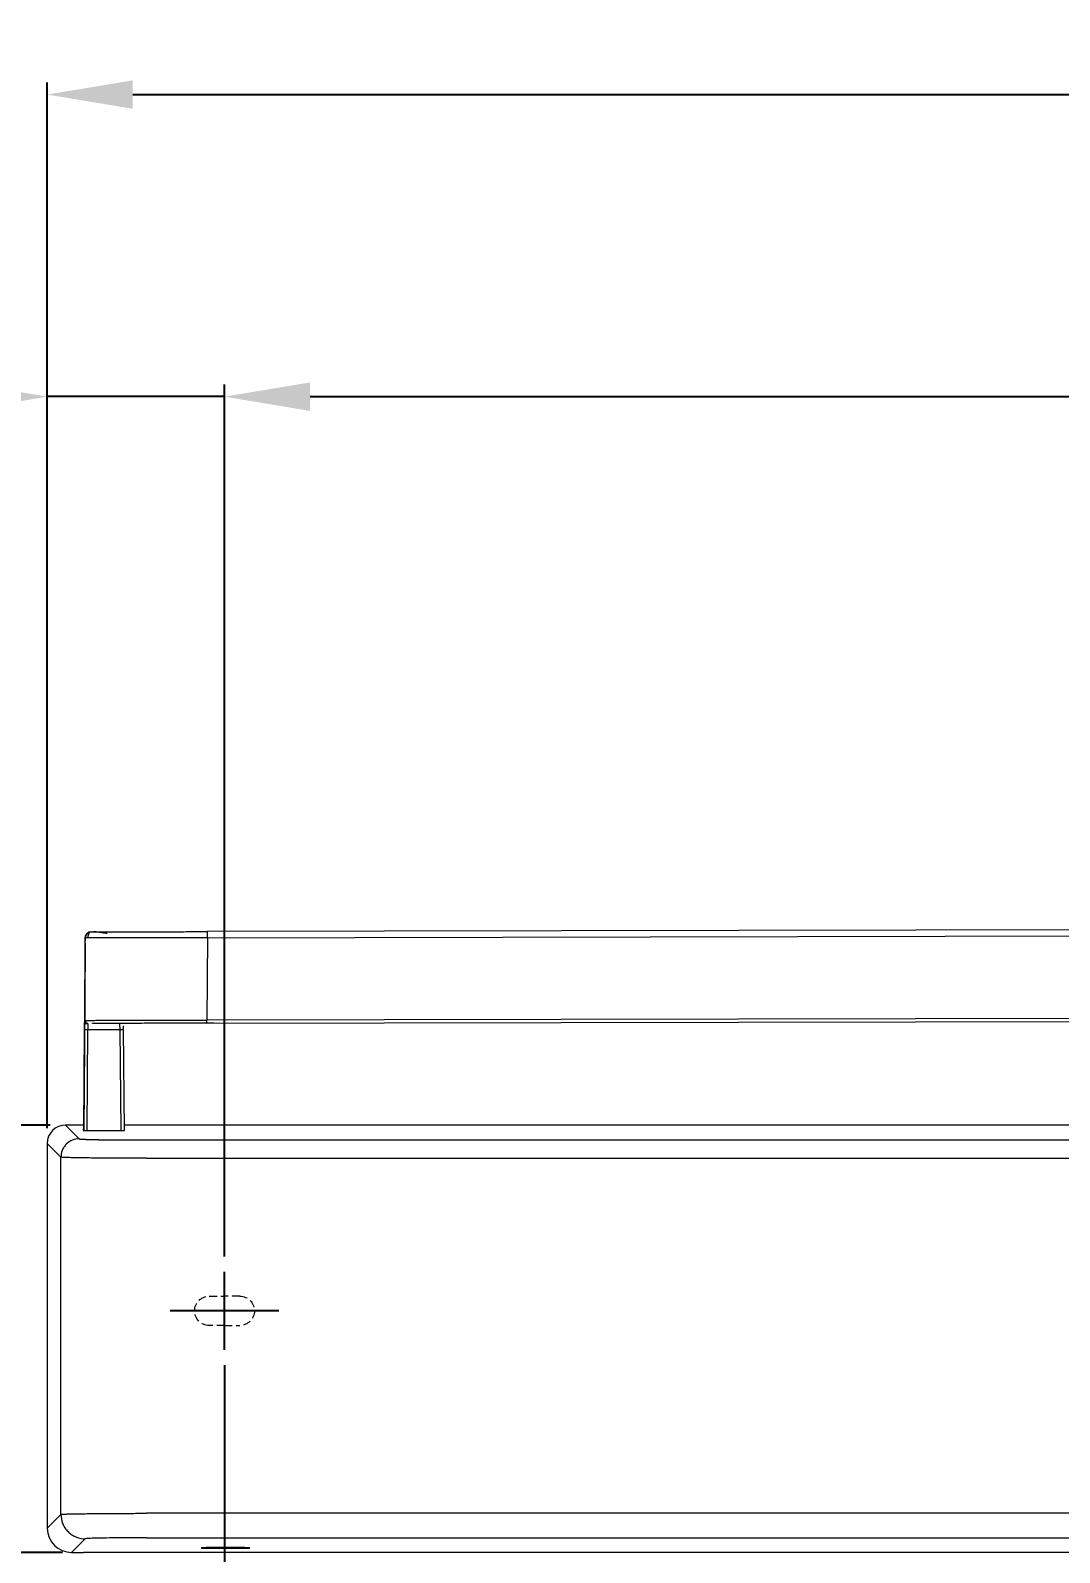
# Model space of a CAD drawing. Header units: millimetres. Extents: x 14183 to 14777, y -4239 to -3399.
# Drawn here: x 14295.5 to 14337.6, y -3939 to -3876.6 of the extents above; entities that cross this region are included whole.
import ezdxf

# ---------------------------------------------------------------- set-up
doc = ezdxf.new("R2010")
doc.units = ezdxf.units.MM
doc.header["$LTSCALE"] = 0.1
for name, pattern in [('CENTER2', [28.575, 19.05, -3.175, 3.175, -3.175]), ('HIDDEN2', [4.7625, 3.175, -1.5875]), ('HIDDENX2', [19.05, 12.7, -6.35])]:
    doc.linetypes.add(name, pattern=pattern)
doc.layers.get('0').update_dxf_attribs({"lineweight": 15})
doc.layers.add('DIM', color=3, linetype='Continuous', lineweight=9)
doc.layers.add('HIDDEN', color=8, linetype='HIDDENX2')
doc.styles.add('ARIAL', font='arial.ttf')
doc.dimstyles.new('사본 ISO-25', dxfattribs={"dimtxt": 4, "dimasz": 3.5, "dimexe": 0.5, "dimexo": 0.625, "dimgap": 1.5, "dimtad": 1, "dimtih": 1, "dimtoh": 1, "dimdec": 1, "dimlfac": 4, "dimdsep": 46, "dimtxsty": 'ARIAL', "dimcen": 0, "dimclrd": 3, "dimclre": 3, "dimclrt": 3, "dimadec": 1, "dimazin": 0, "dimtfac": 1, "dimtdec": 1, "dimtmove": 0, "dimatfit": 3, "dimfxl": 1.25, "dimtfill": 1, "dimarcsym": 0})

# ---------------------------------------------------------------- blocks, each defined once
blk = doc.blocks.new('*D45')
at = {"layer": 'Defpoints', "color": 0, "transparency": 16777216}
for p in [(14424.658, -3879.273), (14424.658, -3912.165), (14296.178, -3922.223)]:
    blk.add_point(p, dxfattribs=at)
at = {"layer": 'DIM', "color": 3, "lineweight": -2, "transparency": 16777216}
for p, q in [((14296.178, -3921.598), (14296.178, -3878.773)), ((14424.658, -3911.54), (14424.658, -3878.773)), ((14299.678, -3879.273), (14354.507, -3879.273)), ((14421.158, -3879.273), (14366.328, -3879.273))]:
    blk.add_line(p, q, dxfattribs=at)
at = {"layer": 'DIM', "color": 3, "transparency": 16777216}
for points in [[(14299.678, -3878.69), (14299.678, -3879.856), (14296.178, -3879.273)], [(14421.158, -3878.69), (14421.158, -3879.856), (14424.658, -3879.273)]]:
    blk.add_solid(points, dxfattribs=at)
at = {"layer": 'DIM', "color": 3, "transparency": 16777216, "insert": (14360.418, -3879.273), "char_height": 4, "attachment_point": 5, "style": 'ARIAL', "bg_fill": 3, "box_fill_scale": 1.1, "bg_fill_color": 256, "bg_fill_true_color": 13158600, "bg_fill_transparency": 0}
blk.add_mtext('514', dxfattribs=at)
blk = doc.blocks.new('*D51')
at = {"layer": 'Defpoints', "color": 0, "transparency": 16777216}
for p in [(14420.45, -3891.644), (14420.45, -3922.478), (14303.437, -3927.478)]:
    blk.add_point(p, dxfattribs=at)
at = {"layer": 'DIM', "color": 3, "lineweight": -2, "transparency": 16777216}
for p, q in [((14303.437, -3926.853), (14303.437, -3891.144)), ((14306.937, -3891.644), (14355.94, -3891.644)), ((14416.95, -3891.644), (14367.947, -3891.644)), ((14420.45, -3921.853), (14420.45, -3891.144))]:
    blk.add_line(p, q, dxfattribs=at)
at = {"layer": 'DIM', "color": 3, "transparency": 16777216}
for points in [[(14306.937, -3891.061), (14306.937, -3892.227), (14303.437, -3891.644)], [(14416.95, -3891.061), (14416.95, -3892.227), (14420.45, -3891.644)]]:
    blk.add_solid(points, dxfattribs=at)
at = {"layer": 'DIM', "color": 3, "transparency": 16777216, "insert": (14361.943, -3891.644), "char_height": 4, "attachment_point": 5, "style": 'ARIAL', "bg_fill": 3, "box_fill_scale": 1.1, "bg_fill_color": 256, "bg_fill_true_color": 13158600, "bg_fill_transparency": 0}
blk.add_mtext('468', dxfattribs=at)
blk = doc.blocks.new('*D52')
at = {"layer": 'Defpoints', "color": 0, "transparency": 16777216}
for p in [(14303.437, -3930.676), (14360.37, -3931.863), (14303.437, -3946.316)]:
    blk.add_point(p, dxfattribs=at)
at = {"layer": 'DIM', "color": 3, "lineweight": -2, "transparency": 16777216}
for p, q in [((14303.437, -3931.301), (14303.437, -3946.816)), ((14360.37, -3932.488), (14360.37, -3946.816)), ((14306.937, -3946.316), (14329.555, -3946.316)), ((14356.87, -3946.316), (14346.122, -3946.316))]:
    blk.add_line(p, q, dxfattribs=at)
at = {"layer": 'DIM', "color": 3, "transparency": 16777216}
for points in [[(14306.937, -3945.733), (14306.937, -3946.899), (14303.437, -3946.316)], [(14356.87, -3945.733), (14356.87, -3946.899), (14360.37, -3946.316)]]:
    blk.add_solid(points, dxfattribs=at)
at = {"layer": 'DIM', "color": 3, "transparency": 16777216, "insert": (14337.838, -3946.316), "char_height": 4, "attachment_point": 5, "style": 'ARIAL', "bg_fill": 3, "box_fill_scale": 1.1, "bg_fill_color": 256, "bg_fill_true_color": 13158600, "bg_fill_transparency": 0}
blk.add_mtext('227.7', dxfattribs=at)
blk = doc.blocks.new('*D53')
at = {"layer": 'Defpoints', "color": 0, "transparency": 16777216}
for p in [(14271.647, -3921.473), (14296.928, -3921.473), (14297.424, -3938.973)]:
    blk.add_point(p, dxfattribs=at)
at = {"layer": 'DIM', "color": 3, "lineweight": -2, "transparency": 16777216}
for p, q in [((14271.647, -3917.973), (14271.647, -3914.473)), ((14296.303, -3921.473), (14271.147, -3921.473)), ((14271.647, -3921.473), (14271.647, -3924.973)), ((14271.647, -3924.973), (14271.647, -3926.681)), ((14271.647, -3935.473), (14271.647, -3933.766)), ((14271.647, -3938.973), (14271.647, -3935.473)), ((14296.799, -3938.973), (14271.147, -3938.973)), ((14271.647, -3942.473), (14271.647, -3945.973))]:
    blk.add_line(p, q, dxfattribs=at)
at = {"layer": 'DIM', "color": 3, "transparency": 16777216}
for points in [[(14271.063, -3917.973), (14272.23, -3917.973), (14271.647, -3921.473)], [(14271.063, -3942.473), (14272.23, -3942.473), (14271.647, -3938.973)]]:
    blk.add_solid(points, dxfattribs=at)
at = {"layer": 'DIM', "color": 3, "transparency": 16777216, "insert": (14271.647, -3930.223), "char_height": 4, "attachment_point": 5, "style": 'ARIAL', "bg_fill": 3, "box_fill_scale": 1.1, "bg_fill_color": 256, "bg_fill_true_color": 13158600, "bg_fill_transparency": 0}
blk.add_mtext('70', dxfattribs=at)
blk = doc.blocks.new('*D64')
at = {"layer": 'Defpoints', "color": 0, "transparency": 16777216}
for p in [(14271.647, -3938.973), (14271.647, -3938.973), (14303.672, -4025.884)]:
    blk.add_point(p, dxfattribs=at)
at = {"layer": 'DIM', "color": 3, "lineweight": -2, "transparency": 16777216}
for p, q in [((14272.272, -3938.973), (14272.147, -3938.973)), ((14271.647, -3942.473), (14271.647, -3978.885)), ((14271.647, -4022.384), (14271.647, -3985.972)), ((14303.047, -4025.884), (14271.147, -4025.884))]:
    blk.add_line(p, q, dxfattribs=at)
at = {"layer": 'DIM', "color": 3, "transparency": 16777216}
for points in [[(14271.063, -3942.473), (14272.23, -3942.473), (14271.647, -3938.973)], [(14271.063, -4022.384), (14272.23, -4022.384), (14271.647, -4025.884)]]:
    blk.add_solid(points, dxfattribs=at)
at = {"layer": 'DIM', "color": 3, "transparency": 16777216, "insert": (14271.647, -3982.429), "char_height": 4, "attachment_point": 5, "style": 'ARIAL', "bg_fill": 3, "box_fill_scale": 1.1, "bg_fill_color": 256, "bg_fill_true_color": 13158600, "bg_fill_transparency": 0}
blk.add_mtext('347.5', dxfattribs=at)
blk = doc.blocks.new('*D89')
at = {"layer": 'Defpoints', "color": 0, "transparency": 16777216}
for p in [(14296.178, -3891.644), (14296.178, -3922.223), (14303.437, -3927.478)]:
    blk.add_point(p, dxfattribs=at)
at = {"layer": 'DIM', "color": 3, "lineweight": -2, "transparency": 16777216}
for p, q in [((14292.678, -3891.644), (14288.178, -3891.644)), ((14296.178, -3921.598), (14296.178, -3891.144)), ((14303.437, -3891.644), (14296.178, -3891.644)), ((14303.437, -3926.853), (14303.437, -3891.144)), ((14306.937, -3891.644), (14310.437, -3891.644))]:
    blk.add_line(p, q, dxfattribs=at)
at = {"layer": 'DIM', "color": 3, "transparency": 16777216}
for points in [[(14292.678, -3891.061), (14292.678, -3892.227), (14296.178, -3891.644)], [(14306.937, -3891.061), (14306.937, -3892.227), (14303.437, -3891.644)]]:
    blk.add_solid(points, dxfattribs=at)
at = {"layer": 'DIM', "color": 3, "transparency": 16777216, "insert": (14283.775, -3891.644), "char_height": 4, "attachment_point": 5, "style": 'ARIAL', "bg_fill": 3, "box_fill_scale": 1.1, "bg_fill_color": 256, "bg_fill_true_color": 13158600, "bg_fill_transparency": 0}
blk.add_mtext('29', dxfattribs=at)
blk = doc.blocks.new('*D93')
at = {"layer": 'Defpoints', "color": 0, "transparency": 16777216}
for p in [(14296.928, -3921.473), (14249.568, -4025.884), (14303.672, -4025.884)]:
    blk.add_point(p, dxfattribs=at)
at = {"layer": 'DIM', "color": 3, "lineweight": -2, "transparency": 16777216}
for p, q in [((14296.303, -3921.473), (14249.068, -3921.473)), ((14249.568, -3924.973), (14249.568, -3969.557)), ((14249.568, -4022.384), (14249.568, -3977.801)), ((14303.047, -4025.884), (14249.068, -4025.884))]:
    blk.add_line(p, q, dxfattribs=at)
at = {"layer": 'DIM', "color": 3, "transparency": 16777216}
for points in [[(14248.985, -3924.973), (14250.151, -3924.973), (14249.568, -3921.473)], [(14248.985, -4022.384), (14250.151, -4022.384), (14249.568, -4025.884)]]:
    blk.add_solid(points, dxfattribs=at)
at = {"layer": 'DIM', "color": 3, "transparency": 16777216, "insert": (14249.568, -3973.679), "char_height": 4, "attachment_point": 5, "style": 'ARIAL', "bg_fill": 3, "box_fill_scale": 1.1, "bg_fill_color": 256, "bg_fill_true_color": 13158600, "bg_fill_transparency": 0}
blk.add_mtext('(417.5)', dxfattribs=at)

msp = doc.modelspace()

# ---------------------------------------------------------------- linework, layer by layer
at = {"linetype": 'Continuous', "lineweight": 18}
for p, q in [((14377.549, -3913.403), (14302.734, -3913.549)), ((14297.712, -3917.183), (14297.735, -3913.807)), ((14297.735, -3913.807), (14297.735, -3913.807)), ((14297.735, -3913.807), (14297.735, -3913.807)), ((14297.984, -3913.558), (14297.984, -3913.558)), ((14297.984, -3913.558), (14297.984, -3913.558)), ((14297.717, -3916.509), (14297.681, -3921.691)), ((14297.712, -3917.183), (14297.712, -3917.183)), ((14302.712, -3917.299), (14376.034, -3917.156)), ((14302.712, -3917.299), (14302.712, -3917.173)), ((14297.681, -3921.691), (14297.709, -3917.551)), ((14297.837, -3917.309), (14297.837, -3917.309)), ((14297.837, -3917.309), (14297.837, -3917.309)), ((14298.033, -3917.308), (14298.034, -3917.283)), ((14298.782, -3917.307), (14298.211, -3917.308)), ((14299.285, -3917.548), (14299.329, -3921.69)), ((14297.684, -3921.473), (14296.928, -3921.473)), ((14297.684, -3921.473), (14296.928, -3921.473)), ((14297.645, -3921.629), (14297.644, -3921.689)), ((14297.645, -3921.629), (14297.644, -3921.689)), ((14370.374, -3921.473), (14299.327, -3921.473)), ((14370.374, -3921.473), (14299.327, -3921.473)), ((14299.345, -3921.689), (14299.344, -3921.629)), ((14299.345, -3921.689), (14299.344, -3921.629)), ((14296.178, -3922.223), (14296.178, -3937.974)), ((14296.178, -3922.223), (14296.178, -3937.974)), ((14297.794, -3921.692), (14299.195, -3921.692)), ((14297.794, -3921.692), (14299.195, -3921.692))]:
    msp.add_line(p, q, dxfattribs=at)
at = {"linetype": 'Continuous', "lineweight": 13}
for p, q in [((14302.735, -3913.797), (14302.712, -3917.173)), ((14302.735, -3913.797), (14302.734, -3913.549)), ((14302.735, -3913.797), (14377.447, -3913.651)), ((14297.712, -3917.183), (14297.712, -3917.183)), ((14376.098, -3917.03), (14302.712, -3917.173)), ((14297.834, -3917.554), (14297.806, -3921.692)), ((14297.834, -3917.554), (14299.16, -3917.552)), ((14299.204, -3921.692), (14299.16, -3917.552)), ((14296.928, -3921.473), (14297.489, -3922.035)), ((14296.928, -3921.473), (14297.489, -3922.035)), ((14296.74, -3922.785), (14296.178, -3922.223)), ((14296.74, -3922.785), (14296.178, -3922.223)), ((14300.239, -3922.082), (14370.983, -3922.082)), ((14300.239, -3922.082), (14370.983, -3922.082)), ((14296.74, -3937.412), (14296.74, -3922.785)), ((14296.74, -3937.412), (14296.74, -3922.785)), ((14300.239, -3922.832), (14370.983, -3922.833)), ((14300.239, -3922.832), (14370.983, -3922.833)), ((14296.178, -3937.974), (14296.74, -3937.412)), ((14296.178, -3937.974), (14296.74, -3937.412)), ((14420.599, -3937.369), (14300.239, -3937.369)), ((14420.599, -3937.369), (14300.239, -3937.369)), ((14297.739, -3938.412), (14297.178, -3938.973)), ((14297.739, -3938.412), (14297.178, -3938.973)), ((14300.239, -3938.369), (14420.599, -3938.369)), ((14297.178, -3938.973), (14297.67, -3938.973)), ((14297.178, -3938.973), (14297.67, -3938.973)), ((14385.485, -3938.973), (14297.67, -3938.973)), ((14303.478, -3938.768), (14303.478, -3938.803)), ((14303.478, -3938.768), (14303.478, -3938.803))]:
    msp.add_line(p, q, dxfattribs=at)
at = {"color": 8, "linetype": 'HIDDEN2', "lineweight": 18, "extrusion": (0, 0, -1)}
for p, q in [((14302.812, -3928.478), (14303.437, -3928.478)), ((14304.062, -3928.478), (14303.437, -3928.478)), ((14303.437, -3929.676), (14302.812, -3929.676)), ((14303.437, -3929.676), (14304.062, -3929.676))]:
    msp.add_line(p, q, dxfattribs=at)
at = {"linetype": 'Continuous', "lineweight": 13}
for centre, radius, start, end in [((14297.985, -3913.808), 0.25, 90.11287, 179.61183), ((14297.837, -3917.184), 0.125, 179.61184, 270.10999)]:
    msp.add_arc(centre, radius, start, end, dxfattribs=at)
at = {"linetype": 'Continuous', "lineweight": 18, "extrusion": (0, 0, -1)}
for centre, radius, start, end in [((-14297.985, -3913.808), 0.25, 0.38818, 89.88831), ((-14297.985, -3913.808), 0.25, 0.38866, 68.06569), ((-14297.837, -3917.184), 0.125, 269.88802, 0.38818)]:
    msp.add_arc(centre, radius, start, end, dxfattribs=at)
at = {"linetype": 'Continuous', "lineweight": 13, "extrusion": (0, 0, -1)}
msp.add_arc((-14297.837, -3917.184), 0.125, 269.88813, 0.38818, dxfattribs=at)
at = {"color": 8, "linetype": 'HIDDEN2', "lineweight": 18, "extrusion": (0, 0, -1)}
for centre, start, end in [((-14302.812, -3929.077), 0, 90), ((-14304.062, -3929.077), 90, 180), ((-14302.812, -3929.077), 270, 0), ((-14304.062, -3929.077), 180, 270)]:
    msp.add_arc(centre, 0.599, start, end, dxfattribs=at)
at = {"linetype": 'Continuous', "lineweight": 18}
for centre, major_axis, ratio, start_param, end_param in [((14297.834, -3917.552), (-0.125, 0.001), 0.017452, 0, 1.570907), ((14296.928, -3922.223), (0.53, -0.53), 0.999695, 2.356347, 3.926839), ((14296.928, -3922.223), (0.53, -0.53), 0.999695, 2.356347, 3.926839), ((14297.92, -3921.629), (0.275, 0), 0.017455, 2.615257, 3.141356), ((14297.92, -3921.629), (0.275, 0), 0.017455, 2.615257, 3.141356), ((14299.069, -3921.629), (0.275, 0), 0.017455, 0.000231, 0.340399), ((14299.069, -3921.629), (0.275, 0), 0.017455, 0.000231, 0.340399), ((14297.794, -3921.689), (0.15, 0), 0.017455, 3.141505, 4.712386), ((14297.794, -3921.689), (0.15, 0), 0.017455, 3.141505, 4.712386), ((14299.195, -3921.689), (0.15, 0), 0.017455, 4.712472, 6.283185), ((14299.195, -3921.689), (0.15, 0), 0.017455, 4.712472, 6.283185)]:
    msp.add_ellipse(centre, major_axis=major_axis, ratio=ratio, start_param=start_param, end_param=end_param, dxfattribs=at)
at = {"linetype": 'Continuous', "lineweight": 13}
for centre, major_axis, ratio, start_param, end_param in [((14299.16, -3917.55), (-0.125, -0.001), 0.017452, 1.570644, 3.141441), ((14297.178, -3937.973), (0.707, 0.707), 0.999695, 2.356347, 3.926839), ((14297.178, -3937.973), (0.707, 0.707), 0.999695, 2.356347, 3.926839), ((14303.478, -3938.785), (1, 0), 0.017452, 1.570796, 4.712389), ((14303.478, -3938.785), (1, 0), 0.017452, 1.570796, 4.712389), ((14303.478, -3938.785), (1, 0), 0.017452, 4.712389, 7.853982), ((14303.478, -3938.785), (1, 0), 0.017452, 4.712389, 7.853982)]:
    msp.add_ellipse(centre, major_axis=major_axis, ratio=ratio, start_param=start_param, end_param=end_param, dxfattribs=at)
at = {"linetype": 'Continuous', "lineweight": 18}
for points, degree, knots in [([(14297.733, -3914.022), (14297.733, -3914.084), (14297.732, -3914.247), (14297.73, -3914.583), (14297.727, -3915.014), (14297.723, -3915.498), (14297.72, -3916.002), (14297.718, -3916.343), (14297.717, -3916.509)], 3, [0, 0, 0, 0, 0.151846, 0.328286, 0.504708, 0.67756, 0.843699, 1, 1, 1, 1]), ([(14297.735, -3913.807), (14297.735, -3913.807), (14297.735, -3913.832), (14297.734, -3913.896), (14297.734, -3913.927)], 3, [0, 0, 0, 0, 0.611731, 1, 1, 1, 1]), ([(14297.904, -3913.63), (14297.892, -3913.642), (14297.871, -3913.668), (14297.848, -3913.713), (14297.834, -3913.76), (14297.831, -3913.791), (14297.831, -3913.806)], 3, [0, 0, 0, 0, 0.262513, 0.51971, 0.766776, 1, 1, 1, 1]), ([(14297.984, -3913.558), (14297.984, -3913.558), (14298.039, -3913.558), (14298.293, -3913.558), (14298.734, -3913.557), (14299.352, -3913.556), (14300.111, -3913.554), (14300.963, -3913.553), (14301.848, -3913.551), (14302.445, -3913.55), (14302.734, -3913.549)], 3, [0, 0, 0, 0, 0.116344, 0.239925, 0.368608, 0.5, 0.631392, 0.760075, 0.883656, 1, 1, 1, 1]), ([(14297.709, -3917.551), (14297.71, -3917.505), (14297.71, -3917.434), (14297.711, -3917.348), (14297.711, -3917.289), (14297.712, -3917.241), (14297.712, -3917.207), (14297.712, -3917.187), (14297.712, -3917.183), (14297.712, -3917.183)], 3, [0, 0, 0, 0, 0.23983, 0.368533, 0.499848, 0.631203, 0.760019, 0.883987, 1, 1, 1, 1]), ([(14297.712, -3917.183), (14297.712, -3917.183), (14297.721, -3917.183), (14297.756, -3917.183), (14297.782, -3917.183), (14297.85, -3917.182), (14297.892, -3917.182), (14297.992, -3917.182), (14298.049, -3917.182), (14298.178, -3917.182), (14298.249, -3917.181), (14298.404, -3917.181), (14298.488, -3917.181), (14298.667, -3917.181), (14298.762, -3917.18), (14298.962, -3917.18), (14299.067, -3917.18), (14299.286, -3917.179), (14299.401, -3917.179), (14299.643, -3917.179), (14299.769, -3917.178), (14300.032, -3917.178), (14300.169, -3917.178), (14300.452, -3917.177), (14300.598, -3917.177), (14300.899, -3917.176), (14301.054, -3917.176), (14301.37, -3917.175), (14301.532, -3917.175), (14301.861, -3917.175), (14302.029, -3917.174), (14302.368, -3917.174), (14302.539, -3917.173), (14302.712, -3917.173)], 3, [0, 0, 0, 0, 0.0625, 0.0625, 0.125, 0.125, 0.1875, 0.1875, 0.25, 0.25, 0.3125, 0.3125, 0.375, 0.375, 0.4375, 0.4375, 0.5, 0.5, 0.5625, 0.5625, 0.625, 0.625, 0.6875, 0.6875, 0.75, 0.75, 0.8125, 0.8125, 0.875, 0.875, 0.9375, 0.9375, 1, 1, 1, 1]), ([(14297.736, -3917.182), (14297.736, -3917.19), (14297.737, -3917.205), (14297.744, -3917.229), (14297.755, -3917.252), (14297.766, -3917.266), (14297.772, -3917.272)], 3, [0, 0, 0, 0, 0.23245, 0.479316, 0.736823, 1, 1, 1, 1]), ([(14297.838, -3917.328), (14297.83, -3917.328), (14297.814, -3917.326), (14297.791, -3917.32), (14297.768, -3917.309), (14297.754, -3917.299), (14297.748, -3917.293)], 3, [0, 0, 0, 0, 0.232483, 0.479356, 0.736849, 1, 1, 1, 1]), ([(14302.712, -3917.299), (14302.416, -3917.3), (14301.805, -3917.301), (14300.896, -3917.303), (14300.02, -3917.305), (14299.24, -3917.306), (14298.607, -3917.307), (14298.24, -3917.308), (14298.088, -3917.308), (14298.05, -3917.308)], 3, [0, 0, 0, 0, 0.142774, 0.29554, 0.45463, 0.616475, 0.778321, 0.937411, 1, 1, 1, 1]), ([(14299.283, -3917.408), (14299.284, -3917.419), (14299.284, -3917.464), (14299.285, -3917.512), (14299.285, -3917.548)], 3, [0, 0, 0, 0, 0.247621, 1, 1, 1, 1]), ([(14303.002, -3917.299), (14302.928, -3917.299), (14302.832, -3917.299), (14302.735, -3917.299), (14302.712, -3917.299)], 3, [0, 0, 0, 0, 0.757573, 1, 1, 1, 1]), ([(14297.489, -3922.035), (14297.487, -3922.039), (14297.558, -3922.045), (14297.586, -3922.047), (14297.619, -3922.049), (14297.666, -3922.051), (14297.696, -3922.053), (14297.769, -3922.055), (14297.817, -3922.057), (14297.884, -3922.059), (14297.966, -3922.061), (14298.037, -3922.063), (14298.107, -3922.065), (14298.159, -3922.066), (14298.204, -3922.067), (14298.252, -3922.068), (14298.346, -3922.069), (14298.399, -3922.07), (14298.451, -3922.071), (14298.516, -3922.072), (14298.616, -3922.073), (14298.734, -3922.074), (14298.85, -3922.076), (14298.963, -3922.077), (14299.054, -3922.078), (14299.135, -3922.078), (14299.217, -3922.079), (14299.298, -3922.079), (14299.418, -3922.08), (14299.549, -3922.081), (14299.655, -3922.081), (14299.787, -3922.082), (14300.044, -3922.082), (14300.239, -3922.082)], 2, [0, 0, 0, 0.125, 0.1875, 0.1875, 0.25, 0.25, 0.285714, 0.321429, 0.321429, 0.375, 0.375, 0.425, 0.425, 0.4625, 0.4625, 0.5, 0.535714, 0.535714, 0.571429, 0.571429, 0.625, 0.625, 0.675, 0.675, 0.7125, 0.7125, 0.75, 0.75, 0.8125, 0.8125, 0.875, 0.875, 1, 1, 1]), ([(14297.489, -3922.035), (14297.487, -3922.039), (14297.558, -3922.045), (14297.586, -3922.047), (14297.619, -3922.049), (14297.666, -3922.051), (14297.696, -3922.053), (14297.769, -3922.055), (14297.817, -3922.057), (14297.884, -3922.059), (14297.966, -3922.061), (14298.037, -3922.063), (14298.107, -3922.065), (14298.159, -3922.066), (14298.204, -3922.067), (14298.252, -3922.068), (14298.346, -3922.069), (14298.399, -3922.07), (14298.451, -3922.071), (14298.516, -3922.072), (14298.616, -3922.073), (14298.734, -3922.074), (14298.85, -3922.076), (14298.963, -3922.077), (14299.054, -3922.078), (14299.135, -3922.078), (14299.217, -3922.079), (14299.298, -3922.079), (14299.418, -3922.08), (14299.549, -3922.081), (14299.655, -3922.081), (14299.787, -3922.082), (14300.044, -3922.082), (14300.239, -3922.082)], 2, [0, 0, 0, 0.125, 0.1875, 0.1875, 0.25, 0.25, 0.285714, 0.321429, 0.321429, 0.375, 0.375, 0.425, 0.425, 0.4625, 0.4625, 0.5, 0.535714, 0.535714, 0.571429, 0.571429, 0.625, 0.625, 0.675, 0.675, 0.7125, 0.7125, 0.75, 0.75, 0.8125, 0.8125, 0.875, 0.875, 1, 1, 1])]:
    msp.add_open_spline(points, degree=degree, knots=knots, dxfattribs=at)
at = {"linetype": 'Continuous', "lineweight": 13}
for points, knots in [([(14302.735, -3913.797), (14302.562, -3913.797), (14302.391, -3913.798), (14302.052, -3913.798), (14301.884, -3913.798), (14301.555, -3913.799), (14301.393, -3913.799), (14301.077, -3913.8), (14300.922, -3913.8), (14300.621, -3913.8), (14300.475, -3913.801), (14300.192, -3913.801), (14300.055, -3913.801), (14299.792, -3913.802), (14299.665, -3913.802), (14299.424, -3913.803), (14299.309, -3913.803), (14299.09, -3913.803), (14298.985, -3913.803), (14298.785, -3913.804), (14298.689, -3913.804), (14298.511, -3913.804), (14298.427, -3913.805), (14298.272, -3913.805), (14298.201, -3913.805), (14298.072, -3913.805), (14298.015, -3913.806), (14297.915, -3913.806), (14297.873, -3913.806), (14297.805, -3913.806), (14297.779, -3913.806), (14297.744, -3913.807), (14297.735, -3913.807), (14297.735, -3913.807)], [0, 0, 0, 0, 0.0625, 0.0625, 0.125, 0.125, 0.1875, 0.1875, 0.25, 0.25, 0.3125, 0.3125, 0.375, 0.375, 0.4375, 0.4375, 0.5, 0.5, 0.5625, 0.5625, 0.625, 0.625, 0.6875, 0.6875, 0.75, 0.75, 0.8125, 0.8125, 0.875, 0.875, 0.9375, 0.9375, 1, 1, 1, 1]), ([(14297.837, -3917.309), (14297.837, -3917.309), (14297.837, -3917.309), (14297.837, -3917.309), (14297.837, -3917.309), (14297.837, -3917.309), (14297.837, -3917.31), (14297.837, -3917.31), (14297.837, -3917.31), (14297.837, -3917.311), (14297.837, -3917.311), (14297.837, -3917.312), (14297.837, -3917.313), (14297.837, -3917.313), (14297.837, -3917.314), (14297.837, -3917.315), (14297.837, -3917.316), (14297.837, -3917.317), (14297.837, -3917.318), (14297.837, -3917.32), (14297.837, -3917.321), (14297.837, -3917.323), (14297.837, -3917.324), (14297.837, -3917.326), (14297.837, -3917.327), (14297.837, -3917.329), (14297.837, -3917.331), (14297.837, -3917.333), (14297.837, -3917.335), (14297.837, -3917.337), (14297.837, -3917.34), (14297.837, -3917.342), (14297.837, -3917.345), (14297.837, -3917.347), (14297.837, -3917.35), (14297.837, -3917.353), (14297.837, -3917.356), (14297.837, -3917.359), (14297.837, -3917.362), (14297.837, -3917.365), (14297.836, -3917.368), (14297.836, -3917.372), (14297.836, -3917.375), (14297.836, -3917.379), (14297.836, -3917.383), (14297.836, -3917.387), (14297.836, -3917.391), (14297.836, -3917.395), (14297.836, -3917.399), (14297.836, -3917.403), (14297.836, -3917.408), (14297.836, -3917.412), (14297.836, -3917.417), (14297.836, -3917.421), (14297.836, -3917.426), (14297.836, -3917.431), (14297.836, -3917.436), (14297.836, -3917.441), (14297.836, -3917.447), (14297.836, -3917.452), (14297.836, -3917.457), (14297.835, -3917.463), (14297.835, -3917.468), (14297.835, -3917.474), (14297.835, -3917.48), (14297.835, -3917.486), (14297.835, -3917.492), (14297.835, -3917.498), (14297.835, -3917.504), (14297.835, -3917.51), (14297.835, -3917.516), (14297.835, -3917.522), (14297.835, -3917.529), (14297.835, -3917.535), (14297.835, -3917.541), (14297.835, -3917.548), (14297.835, -3917.552), (14297.834, -3917.554)], [0, 0, 0, 0, 0.009842, 0.019778, 0.029809, 0.039934, 0.050153, 0.060467, 0.070875, 0.081377, 0.091974, 0.102665, 0.11345, 0.12433, 0.135304, 0.146373, 0.157536, 0.168793, 0.180144, 0.19159, 0.203131, 0.214765, 0.226494, 0.238318, 0.250236, 0.262248, 0.274354, 0.286555, 0.29885, 0.31124, 0.323724, 0.336302, 0.348975, 0.361742, 0.374603, 0.387559, 0.400609, 0.413754, 0.426993, 0.440326, 0.453754, 0.467276, 0.480892, 0.494603, 0.508408, 0.522307, 0.536301, 0.550389, 0.564572, 0.578849, 0.59322, 0.607686, 0.622246, 0.636901, 0.651649, 0.666493, 0.68143, 0.696462, 0.711588, 0.726809, 0.742124, 0.757534, 0.773037, 0.788636, 0.804328, 0.820115, 0.835996, 0.851972, 0.868042, 0.884207, 0.900465, 0.916818, 0.933266, 0.949808, 0.966444, 0.983175, 1, 1, 1, 1]), ([(14299.16, -3917.552), (14299.16, -3917.55), (14299.16, -3917.548), (14299.16, -3917.544), (14299.16, -3917.54), (14299.16, -3917.535), (14299.16, -3917.531), (14299.16, -3917.527), (14299.16, -3917.523), (14299.159, -3917.519), (14299.159, -3917.515), (14299.159, -3917.511), (14299.159, -3917.508), (14299.159, -3917.504), (14299.159, -3917.5), (14299.159, -3917.496), (14299.159, -3917.492), (14299.159, -3917.488), (14299.159, -3917.485), (14299.159, -3917.481), (14299.159, -3917.477), (14299.159, -3917.474), (14299.159, -3917.47), (14299.159, -3917.467), (14299.159, -3917.463), (14299.159, -3917.46), (14299.159, -3917.456), (14299.158, -3917.453), (14299.158, -3917.449), (14299.158, -3917.446), (14299.158, -3917.443), (14299.158, -3917.439), (14299.158, -3917.436), (14299.158, -3917.433), (14299.158, -3917.43), (14299.158, -3917.426), (14299.158, -3917.423), (14299.158, -3917.42), (14299.158, -3917.417), (14299.158, -3917.414), (14299.158, -3917.411), (14299.158, -3917.409), (14299.158, -3917.406), (14299.158, -3917.403), (14299.158, -3917.4), (14299.158, -3917.397), (14299.158, -3917.395), (14299.158, -3917.392), (14299.158, -3917.39), (14299.158, -3917.387), (14299.158, -3917.385), (14299.157, -3917.382), (14299.157, -3917.38), (14299.157, -3917.377), (14299.157, -3917.375), (14299.157, -3917.373), (14299.157, -3917.37), (14299.157, -3917.368), (14299.157, -3917.366), (14299.157, -3917.364), (14299.157, -3917.362), (14299.157, -3917.36), (14299.157, -3917.358), (14299.157, -3917.356), (14299.157, -3917.354), (14299.157, -3917.352), (14299.157, -3917.35), (14299.157, -3917.348), (14299.157, -3917.347), (14299.157, -3917.345), (14299.157, -3917.343), (14299.157, -3917.342), (14299.157, -3917.34), (14299.157, -3917.339), (14299.157, -3917.337), (14299.157, -3917.336), (14299.157, -3917.334), (14299.157, -3917.333), (14299.157, -3917.332), (14299.157, -3917.33), (14299.157, -3917.329), (14299.157, -3917.328), (14299.157, -3917.327), (14299.157, -3917.325), (14299.157, -3917.325), (14299.157, -3917.324)], [0, 0, 0, 0, 0.014105, 0.02816, 0.042165, 0.05612, 0.070026, 0.083881, 0.097687, 0.111443, 0.12515, 0.138806, 0.152413, 0.16597, 0.179477, 0.192934, 0.206342, 0.219699, 0.233007, 0.246265, 0.259474, 0.272632, 0.285741, 0.298799, 0.311808, 0.324768, 0.337677, 0.350537, 0.363347, 0.376107, 0.388817, 0.401477, 0.414088, 0.426648, 0.439159, 0.451621, 0.464032, 0.476394, 0.488705, 0.500967, 0.513179, 0.525342, 0.537454, 0.549517, 0.56153, 0.573493, 0.585406, 0.59727, 0.609084, 0.620847, 0.632562, 0.644226, 0.65584, 0.667405, 0.67892, 0.690385, 0.7018, 0.713166, 0.724482, 0.735747, 0.746963, 0.75813, 0.769246, 0.780313, 0.79133, 0.802297, 0.813214, 0.824082, 0.834899, 0.845667, 0.856385, 0.867053, 0.877672, 0.88824, 0.898759, 0.909228, 0.919648, 0.930017, 0.940337, 0.950607, 0.960827, 0.970997, 0.981117, 0.991188, 1, 1, 1, 1]), ([(14297.489, -3922.035), (14297.401, -3922.035), (14297.21, -3922.067), (14296.988, -3922.21), (14296.857, -3922.372), (14296.764, -3922.553), (14296.74, -3922.697), (14296.74, -3922.785)], [0, 0, 0, 0, 0.249673, 0.499782, 0.624837, 0.749891, 1, 1, 1, 1]), ([(14297.489, -3922.035), (14297.401, -3922.035), (14297.21, -3922.067), (14296.988, -3922.21), (14296.857, -3922.372), (14296.764, -3922.553), (14296.74, -3922.697), (14296.74, -3922.785)], [0, 0, 0, 0, 0.249673, 0.499782, 0.624837, 0.749891, 1, 1, 1, 1]), ([(14300.239, -3922.832), (14300.156, -3922.832), (14300.071, -3922.832), (14299.897, -3922.832), (14299.809, -3922.832), (14299.629, -3922.831), (14299.538, -3922.831), (14299.354, -3922.83), (14299.261, -3922.83), (14299.074, -3922.829), (14298.98, -3922.828), (14298.792, -3922.827), (14298.698, -3922.826), (14298.511, -3922.825), (14298.418, -3922.824), (14298.235, -3922.822), (14298.144, -3922.821), (14297.967, -3922.819), (14297.88, -3922.818), (14297.713, -3922.816), (14297.632, -3922.815), (14297.477, -3922.813), (14297.403, -3922.811), (14297.264, -3922.809), (14297.199, -3922.807), (14297.08, -3922.804), (14297.026, -3922.803), (14296.93, -3922.799), (14296.888, -3922.798), (14296.819, -3922.794), (14296.792, -3922.793), (14296.753, -3922.789), (14296.742, -3922.787), (14296.74, -3922.785)], [0, 0, 0, 0, 0.0625, 0.0625, 0.125, 0.125, 0.1875, 0.1875, 0.25, 0.25, 0.3125, 0.3125, 0.375, 0.375, 0.4375, 0.4375, 0.5, 0.5, 0.5625, 0.5625, 0.625, 0.625, 0.6875, 0.6875, 0.75, 0.75, 0.8125, 0.8125, 0.875, 0.875, 0.9375, 0.9375, 1, 1, 1, 1]), ([(14300.239, -3922.832), (14300.156, -3922.832), (14300.071, -3922.832), (14299.897, -3922.832), (14299.809, -3922.832), (14299.629, -3922.831), (14299.538, -3922.831), (14299.354, -3922.83), (14299.261, -3922.83), (14299.074, -3922.829), (14298.98, -3922.828), (14298.792, -3922.827), (14298.698, -3922.826), (14298.511, -3922.825), (14298.418, -3922.824), (14298.235, -3922.822), (14298.144, -3922.821), (14297.967, -3922.819), (14297.88, -3922.818), (14297.713, -3922.816), (14297.632, -3922.815), (14297.477, -3922.813), (14297.403, -3922.811), (14297.264, -3922.809), (14297.199, -3922.807), (14297.08, -3922.804), (14297.026, -3922.803), (14296.93, -3922.799), (14296.888, -3922.798), (14296.819, -3922.794), (14296.792, -3922.793), (14296.753, -3922.789), (14296.742, -3922.787), (14296.74, -3922.785)], [0, 0, 0, 0, 0.0625, 0.0625, 0.125, 0.125, 0.1875, 0.1875, 0.25, 0.25, 0.3125, 0.3125, 0.375, 0.375, 0.4375, 0.4375, 0.5, 0.5, 0.5625, 0.5625, 0.625, 0.625, 0.6875, 0.6875, 0.75, 0.75, 0.8125, 0.8125, 0.875, 0.875, 0.9375, 0.9375, 1, 1, 1, 1]), ([(14296.74, -3937.412), (14296.742, -3937.41), (14296.753, -3937.408), (14296.792, -3937.405), (14296.819, -3937.403), (14296.888, -3937.4), (14296.93, -3937.399), (14297.026, -3937.396), (14297.08, -3937.394), (14297.2, -3937.392), (14297.265, -3937.39), (14297.404, -3937.388), (14297.477, -3937.387), (14297.633, -3937.385), (14297.714, -3937.383), (14297.881, -3937.381), (14297.968, -3937.38), (14298.145, -3937.379), (14298.236, -3937.378), (14298.419, -3937.376), (14298.512, -3937.376), (14298.699, -3937.374), (14298.793, -3937.374), (14298.981, -3937.373), (14299.075, -3937.372), (14299.262, -3937.371), (14299.355, -3937.371), (14299.539, -3937.37), (14299.63, -3937.37), (14299.809, -3937.369), (14299.898, -3937.369), (14300.071, -3937.369), (14300.156, -3937.369), (14300.239, -3937.369)], [0, 0, 0, 0, 0.0625, 0.0625, 0.125, 0.125, 0.1875, 0.1875, 0.25, 0.25, 0.3125, 0.3125, 0.375, 0.375, 0.4375, 0.4375, 0.5, 0.5, 0.5625, 0.5625, 0.625, 0.625, 0.6875, 0.6875, 0.75, 0.75, 0.8125, 0.8125, 0.875, 0.875, 0.9375, 0.9375, 1, 1, 1, 1]), ([(14296.74, -3937.412), (14296.742, -3937.41), (14296.753, -3937.408), (14296.792, -3937.405), (14296.819, -3937.403), (14296.888, -3937.4), (14296.93, -3937.399), (14297.026, -3937.396), (14297.08, -3937.394), (14297.2, -3937.392), (14297.265, -3937.39), (14297.404, -3937.388), (14297.477, -3937.387), (14297.633, -3937.385), (14297.714, -3937.383), (14297.881, -3937.381), (14297.968, -3937.38), (14298.145, -3937.379), (14298.236, -3937.378), (14298.419, -3937.376), (14298.512, -3937.376), (14298.699, -3937.374), (14298.793, -3937.374), (14298.981, -3937.373), (14299.075, -3937.372), (14299.262, -3937.371), (14299.355, -3937.371), (14299.539, -3937.37), (14299.63, -3937.37), (14299.809, -3937.369), (14299.898, -3937.369), (14300.071, -3937.369), (14300.156, -3937.369), (14300.239, -3937.369)], [0, 0, 0, 0, 0.0625, 0.0625, 0.125, 0.125, 0.1875, 0.1875, 0.25, 0.25, 0.3125, 0.3125, 0.375, 0.375, 0.4375, 0.4375, 0.5, 0.5, 0.5625, 0.5625, 0.625, 0.625, 0.6875, 0.6875, 0.75, 0.75, 0.8125, 0.8125, 0.875, 0.875, 0.9375, 0.9375, 1, 1, 1, 1]), ([(14296.74, -3937.412), (14296.74, -3937.53), (14296.772, -3937.72), (14296.896, -3937.962), (14297.028, -3938.124), (14297.189, -3938.255), (14297.431, -3938.379), (14297.622, -3938.412), (14297.739, -3938.412)], [0, 0, 0, 0, 0.250059, 0.3751, 0.50014, 0.625181, 0.750221, 1, 1, 1, 1]), ([(14296.74, -3937.412), (14296.74, -3937.53), (14296.772, -3937.72), (14296.896, -3937.962), (14297.028, -3938.124), (14297.189, -3938.255), (14297.431, -3938.379), (14297.622, -3938.412), (14297.739, -3938.412)], [0, 0, 0, 0, 0.250059, 0.3751, 0.50014, 0.625181, 0.750221, 1, 1, 1, 1])]:
    msp.add_open_spline(points, degree=3, knots=knots, dxfattribs=at)
at = {"linetype": 'Continuous', "lineweight": 18}
for points in [[(14297.894, -3913.576), (14297.861, -3913.59), (14297.877, -3913.609)], [(14298.635, -3913.628), (14298.172, -3913.556), (14298.078, -3913.558)]]:
    msp.add_open_spline(points, degree=2, dxfattribs=at)
at = {"linetype": 'Continuous', "lineweight": 13}
msp.add_open_spline([(14300.239, -3938.369), (14300.018, -3938.369), (14299.592, -3938.37), (14298.988, -3938.374), (14298.467, -3938.381), (14298.066, -3938.39), (14297.809, -3938.4), (14297.743, -3938.408), (14297.739, -3938.412)], degree=3, dxfattribs=at)
msp.add_open_spline([(14300.239, -3938.369), (14300.018, -3938.369), (14299.592, -3938.37), (14298.988, -3938.374), (14298.467, -3938.381), (14298.066, -3938.39), (14297.809, -3938.4), (14297.743, -3938.408), (14297.739, -3938.412)], degree=3, dxfattribs=at)
at = {"layer": 'HIDDEN', "color": 1, "linetype": 'CENTER2', "ltscale": 3}
for p, q in [((14303.437, -3930.676), (14303.437, -3927.478)), ((14305.661, -3929.077), (14301.213, -3929.077))]:
    msp.add_line(p, q, dxfattribs=at)

# ---------------------------------------------------------------- next in the draw order: dimensions: what is measured, and where the dimension line sits
at = {"layer": 'DIM'}
dim = msp.add_linear_dim(base=(14424.658, -3879.273), p1=(14296.178, -3922.223), p2=(14424.658, -3912.165), text='514', dimstyle='사본 ISO-25', override={"dimtad": 0}, dxfattribs=at)
dim.commit()
dim.dimension.update_dxf_attribs({"geometry": '*D45', "text_midpoint": (14360.418, -3879.273), "dimtype": 160})
dim = msp.add_linear_dim(base=(14303.437, -3946.316), p1=(14360.37, -3931.863), p2=(14303.437, -3930.676), dimstyle='사본 ISO-25', override={"dimtad": 0}, dxfattribs=at)
dim.commit()
dim.dimension.update_dxf_attribs({"geometry": '*D52', "text_midpoint": (14337.838, -3946.316), "dimtype": 160})

# ---------------------------------------------------------------- next in the draw order: dimensions: what is measured, and where the dimension line sits
dim = msp.add_linear_dim(base=(14420.45, -3891.644), p1=(14303.437, -3927.478), p2=(14420.45, -3922.478), text='468', dimstyle='사본 ISO-25', override={"dimtad": 0}, dxfattribs=at)
dim.commit()
dim.dimension.update_dxf_attribs({"geometry": '*D51', "text_midpoint": (14361.943, -3891.644), "dimtype": 160})
dim = msp.add_linear_dim(base=(14271.647, -3921.473), p1=(14297.424, -3938.973), p2=(14296.928, -3921.473), angle=90, dimstyle='사본 ISO-25', override={"dimtad": 0}, dxfattribs=at)
dim.commit()
dim.dimension.update_dxf_attribs({"geometry": '*D53', "text_midpoint": (14271.647, -3930.223), "dimtype": 160})

# ---------------------------------------------------------------- next in the draw order: linework, layer by layer
at = {"linetype": 'Continuous', "lineweight": 13}
msp.add_line((14297.174, -3938.973), (14297.666, -3938.973), dxfattribs=at)
msp.add_line((14297.174, -3938.973), (14297.666, -3938.973), dxfattribs=at)

# ---------------------------------------------------------------- next in the draw order: dimensions: what is measured, and where the dimension line sits
at = {"layer": 'DIM'}
dim = msp.add_linear_dim(base=(14296.178, -3891.644), p1=(14303.437, -3927.478), p2=(14296.178, -3922.223), dimstyle='사본 ISO-25', override={"dimtad": 0}, dxfattribs=at)
dim.commit()
dim.dimension.update_dxf_attribs({"geometry": '*D89', "text_midpoint": (14283.775, -3891.644), "dimtype": 160})

# ---------------------------------------------------------------- next in the draw order: dimensions: what is measured, and where the dimension line sits
dim = msp.add_linear_dim(base=(14271.647, -3938.973), p1=(14303.672, -4025.884), p2=(14271.647, -3938.973), angle=90, text='347.5', dimstyle='사본 ISO-25', override={"dimtad": 0}, dxfattribs=at)
dim.commit()
dim.dimension.update_dxf_attribs({"geometry": '*D64', "text_midpoint": (14271.647, -3982.429)})

# ---------------------------------------------------------------- next in the draw order: dimensions: what is measured, and where the dimension line sits
dim = msp.add_linear_dim(base=(14249.568, -4025.884), p1=(14296.928, -3921.473), p2=(14303.672, -4025.884), angle=90, text='(417.5)', dimstyle='사본 ISO-25', override={"dimtad": 0}, dxfattribs=at)
dim.commit()
dim.dimension.update_dxf_attribs({"geometry": '*D93', "text_midpoint": (14249.568, -3973.679)})

doc.saveas('drawing.dxf')
